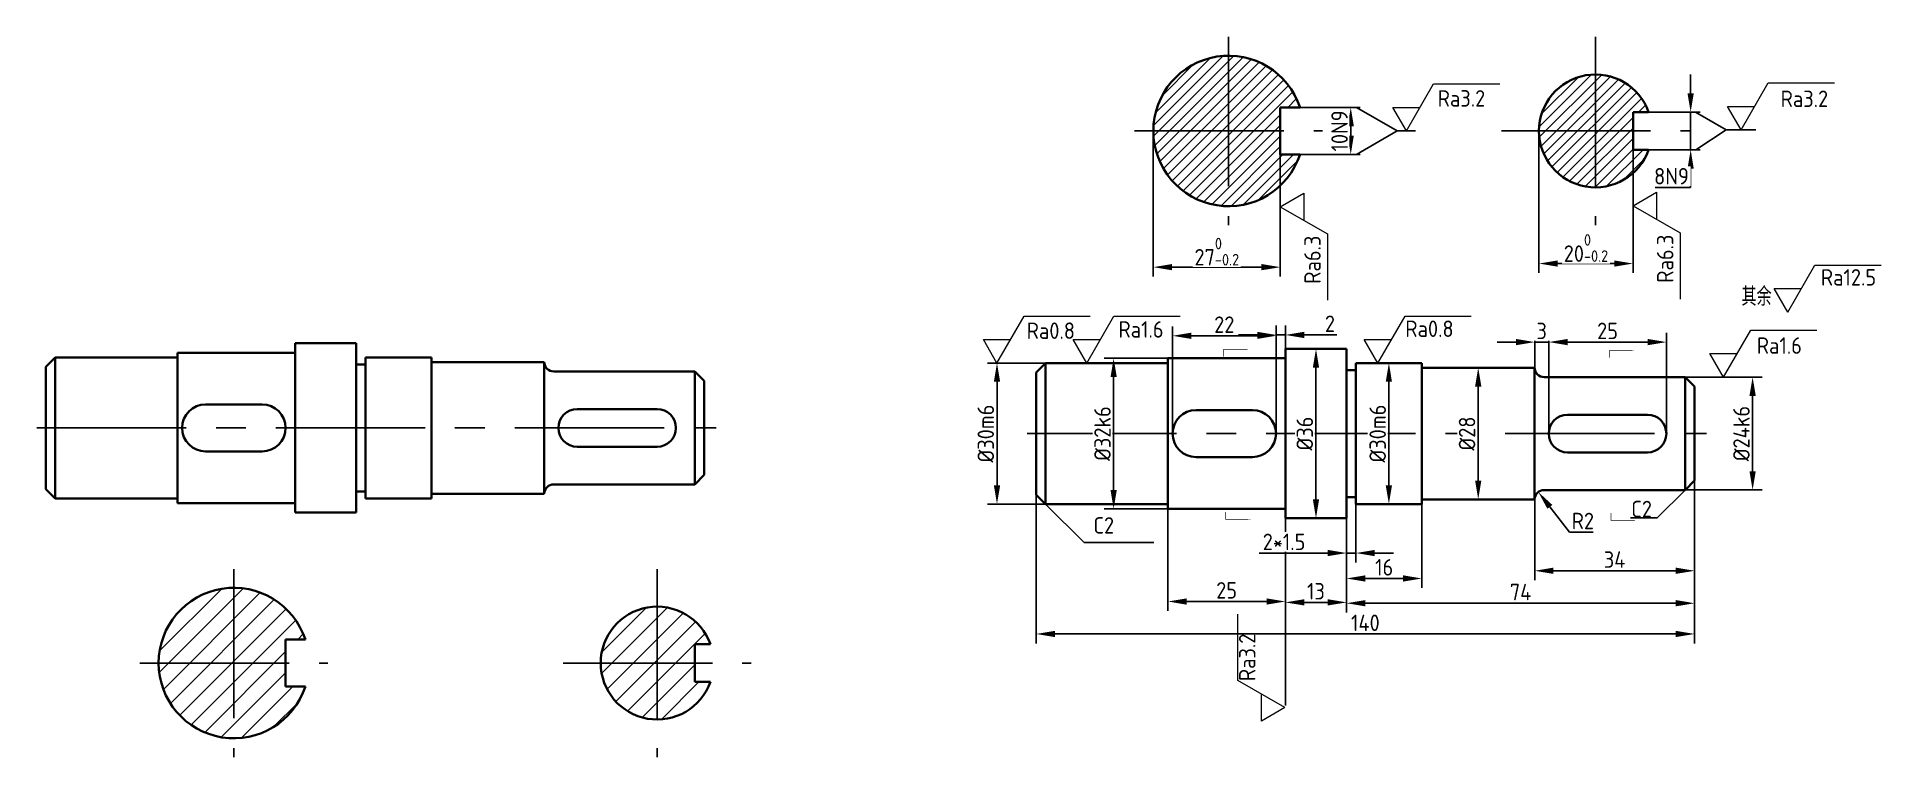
# Model space of a CAD drawing. Header units: millimetres. Extents: x 18 to 410, y 80 to 233.
import ezdxf

# ---------------------------------------------------------------- set-up
doc = ezdxf.new("R2010")
doc.units = ezdxf.units.MM
doc.linetypes.add('CENTER', pattern=[50.8, 31.75, -6.35, 6.35, -6.35])
for name, color, linetype in [('中心线', 1, 'CENTER'), ('标注', 3, 'Continuous'), ('细实线', 7, 'Continuous')]:
    doc.layers.add(name, color=color, linetype=linetype)
doc.layers.add('粗实线', color=7, linetype='Continuous', lineweight=35)
doc.styles.add('ISOCP', font='isocp.shx', dxfattribs={"height": 3.5})
doc.styles.add('长仿宋体', font='simfang.ttf', dxfattribs={"width": 0.67, "height": 3.5})
doc.dimstyles.new('ISO-25$0', dxfattribs={"dimtxt": 3.5, "dimasz": 4, "dimexe": 2, "dimexo": 0, "dimtad": 1, "dimtoh": 1, "dimdsep": 46, "dimtxsty": 'ISOCP', "dimcen": 2.5, "dimadec": 0, "dimazin": 0, "dimtfac": 1, "dimtmove": 0, "dimatfit": 3, "dimfxl": 1, "dimtfill": 1, "dimarcsym": 0})
doc.dimstyles.new('ISO-25$4', dxfattribs={"dimtxt": 3.5, "dimasz": 4, "dimexe": 2, "dimexo": 0, "dimtad": 1, "dimtoh": 1, "dimdsep": 46, "dimtxsty": 'ISOCP', "dimcen": 2.5, "dimadec": 0, "dimazin": 0, "dimtfac": 1, "dimtmove": 0, "dimatfit": 3, "dimfxl": 1, "dimtfill": 1, "dimarcsym": 0})

# ---------------------------------------------------------------- blocks, each defined once
blk = doc.blocks.new('去除表面')
at = {"layer": '标注', "lineweight": 0}
for p, q in [((0, 0), (5.77, 10)), ((0, 0), (-2.89, 5)), ((-2.89, 5), (2.89, 5))]:
    blk.add_line(p, q, dxfattribs=at)
blk = doc.blocks.new('去除材料')
at = {"layer": '粗实线', "color": 3, "lineweight": 0}
blk.add_line((5.77, 10), (19.84, 10), dxfattribs=at)
blk.add_blockref('去除表面', (0, 0), dxfattribs=at)
blk = doc.blocks.new('RA12.5NEW')
at = {"color": 3, "lineweight": 35}
blk.add_blockref('去除材料', (0, 0), dxfattribs=at)
at = {"color": 3, "lineweight": 0, "insert": (7.03, 9.13), "char_height": 3.5, "attachment_point": 1, "style": 'ISOCP'}
blk.add_mtext_dynamic_manual_height_columns('Ra12.5', width=14.0667, gutter_width=17.5, heights=[0], dxfattribs=at)
blk = doc.blocks.new('*D28')
at = {"layer": 'Defpoints', "color": 0, "transparency": 16777216}
for p in [(370.6, 138.8), (230.6, 135.8), (370.6, 106.19)]:
    blk.add_point(p, dxfattribs=at)
at = {"layer": '标注', "color": 0, "lineweight": -2, "transparency": 16777216}
for p, q in [((370.6, 138.8), (370.6, 104.19)), ((230.6, 135.8), (230.6, 104.19)), ((234.6, 106.19), (366.6, 106.19))]:
    blk.add_line(p, q, dxfattribs=at)
at = {"layer": '标注', "color": 0, "transparency": 16777216}
for points in [[(234.6, 106.85), (234.6, 105.52), (230.6, 106.19)], [(366.6, 106.85), (366.6, 105.52), (370.6, 106.19)]]:
    blk.add_solid(points, dxfattribs=at)
at = {"layer": '标注', "color": 0, "transparency": 16777216, "insert": (300.6, 108.56), "char_height": 3.5, "attachment_point": 5, "style": 'ISOCP', "bg_fill": 3, "box_fill_scale": 1.1, "bg_fill_color": 256, "bg_fill_true_color": 13158600, "bg_fill_transparency": 0}
blk.add_mtext('140', dxfattribs=at)
blk = doc.blocks.new('*D29')
at = {"layer": 'Defpoints', "color": 0, "transparency": 16777216}
for p in [(370.6, 138.8), (336.6, 134.8), (336.6, 119.62)]:
    blk.add_point(p, dxfattribs=at)
at = {"layer": '标注', "color": 0, "lineweight": -2, "transparency": 16777216}
for p, q in [((370.6, 138.8), (370.6, 117.62)), ((336.6, 134.8), (336.6, 117.62)), ((366.6, 119.62), (340.6, 119.62))]:
    blk.add_line(p, q, dxfattribs=at)
at = {"layer": '标注', "color": 0, "transparency": 16777216}
for points in [[(340.6, 120.29), (340.6, 118.96), (336.6, 119.62)], [(366.6, 120.29), (366.6, 118.96), (370.6, 119.62)]]:
    blk.add_solid(points, dxfattribs=at)
at = {"layer": '标注', "color": 0, "transparency": 16777216, "insert": (353.6, 122), "char_height": 3.5, "attachment_point": 5, "style": 'ISOCP', "bg_fill": 3, "box_fill_scale": 1.1, "bg_fill_color": 256, "bg_fill_true_color": 13158600, "bg_fill_transparency": 0}
blk.add_mtext('34', dxfattribs=at)
blk = doc.blocks.new('*D30')
at = {"layer": 'Defpoints', "color": 0, "transparency": 16777216}
for p in [(370.6, 138.8), (296.6, 130.8), (296.6, 112.72)]:
    blk.add_point(p, dxfattribs=at)
at = {"layer": '标注', "color": 0, "lineweight": -2, "transparency": 16777216}
for p, q in [((370.6, 138.8), (370.6, 110.72)), ((296.6, 130.8), (296.6, 110.72)), ((366.6, 112.72), (300.6, 112.72))]:
    blk.add_line(p, q, dxfattribs=at)
at = {"layer": '标注', "color": 0, "transparency": 16777216}
for points in [[(300.6, 113.39), (300.6, 112.06), (296.6, 112.72)], [(366.6, 113.39), (366.6, 112.06), (370.6, 112.72)]]:
    blk.add_solid(points, dxfattribs=at)
at = {"layer": '标注', "color": 0, "transparency": 16777216, "insert": (333.6, 115.1), "char_height": 3.5, "attachment_point": 5, "style": 'ISOCP', "bg_fill": 3, "box_fill_scale": 1.1, "bg_fill_color": 256, "bg_fill_true_color": 13158600, "bg_fill_transparency": 0}
blk.add_mtext('74', dxfattribs=at)
blk = doc.blocks.new('*D31')
at = {"layer": 'Defpoints', "color": 0, "transparency": 16777216}
for p in [(283.6, 130.8), (296.6, 130.8), (283.6, 112.9)]:
    blk.add_point(p, dxfattribs=at)
at = {"layer": '标注', "color": 0, "lineweight": -2, "transparency": 16777216}
for p, q in [((283.6, 130.8), (283.6, 110.9)), ((296.6, 130.8), (296.6, 110.9)), ((292.6, 112.9), (287.6, 112.9))]:
    blk.add_line(p, q, dxfattribs=at)
at = {"layer": '标注', "color": 0, "transparency": 16777216}
for points in [[(287.6, 113.57), (287.6, 112.24), (283.6, 112.9)], [(292.6, 113.57), (292.6, 112.24), (296.6, 112.9)]]:
    blk.add_solid(points, dxfattribs=at)
at = {"layer": '标注', "color": 0, "transparency": 16777216, "insert": (290.1, 115.28), "char_height": 3.5, "attachment_point": 5, "style": 'ISOCP', "bg_fill": 3, "box_fill_scale": 1.1, "bg_fill_color": 256, "bg_fill_true_color": 13158600, "bg_fill_transparency": 0}
blk.add_mtext('13', dxfattribs=at)
blk = doc.blocks.new('*D32')
at = {"layer": 'Defpoints', "color": 0, "transparency": 16777216}
for p in [(258.6, 132.8), (283.6, 132.8), (258.6, 113.09)]:
    blk.add_point(p, dxfattribs=at)
at = {"layer": '标注', "color": 0, "lineweight": -2, "transparency": 16777216}
for p, q in [((258.6, 132.8), (258.6, 111.09)), ((283.6, 132.8), (283.6, 111.09)), ((279.6, 113.09), (262.6, 113.09))]:
    blk.add_line(p, q, dxfattribs=at)
at = {"layer": '标注', "color": 0, "transparency": 16777216}
for points in [[(262.6, 113.75), (262.6, 112.42), (258.6, 113.09)], [(279.6, 113.75), (279.6, 112.42), (283.6, 113.09)]]:
    blk.add_solid(points, dxfattribs=at)
at = {"layer": '标注', "color": 0, "transparency": 16777216, "insert": (271.1, 115.46), "char_height": 3.5, "attachment_point": 5, "style": 'ISOCP', "bg_fill": 3, "box_fill_scale": 1.1, "bg_fill_color": 256, "bg_fill_true_color": 13158600, "bg_fill_transparency": 0}
blk.add_mtext('25', dxfattribs=at)
blk = doc.blocks.new('*D33')
at = {"layer": 'Defpoints', "color": 0, "transparency": 16777216}
for p in [(312.6, 134.8), (296.6, 130.8), (312.6, 117.99)]:
    blk.add_point(p, dxfattribs=at)
at = {"layer": '标注', "color": 0, "lineweight": -2, "transparency": 16777216}
for p, q in [((312.6, 134.8), (312.6, 115.99)), ((296.6, 130.8), (296.6, 115.99)), ((300.6, 117.99), (308.6, 117.99))]:
    blk.add_line(p, q, dxfattribs=at)
at = {"layer": '标注', "color": 0, "transparency": 16777216}
for points in [[(300.6, 118.66), (300.6, 117.32), (296.6, 117.99)], [(308.6, 118.66), (308.6, 117.32), (312.6, 117.99)]]:
    blk.add_solid(points, dxfattribs=at)
at = {"layer": '标注', "color": 0, "transparency": 16777216, "insert": (304.6, 120.36), "char_height": 3.5, "attachment_point": 5, "style": 'ISOCP', "bg_fill": 3, "box_fill_scale": 1.1, "bg_fill_color": 256, "bg_fill_true_color": 13158600, "bg_fill_transparency": 0}
blk.add_mtext('16', dxfattribs=at)
blk = doc.blocks.new('*D34')
at = {"layer": 'Defpoints', "color": 0, "transparency": 16777216}
for p in [(298.6, 133.8), (296.6, 130.8), (296.6, 123.39)]:
    blk.add_point(p, dxfattribs=at)
at = {"layer": '标注', "color": 0, "lineweight": -2, "transparency": 16777216}
for p, q in [((298.6, 133.8), (298.6, 121.39)), ((296.6, 130.8), (296.6, 121.39)), ((292.6, 123.39), (278.01, 123.39)), ((298.6, 123.39), (296.6, 123.39)), ((302.6, 123.39), (306.6, 123.39))]:
    blk.add_line(p, q, dxfattribs=at)
at = {"layer": '标注', "color": 0, "transparency": 16777216}
for points in [[(292.6, 124.06), (292.6, 122.73), (296.6, 123.39)], [(302.6, 124.06), (302.6, 122.73), (298.6, 123.39)]]:
    blk.add_solid(points, dxfattribs=at)
at = {"layer": '标注', "color": 0, "transparency": 16777216, "insert": (283.31, 125.77), "char_height": 3.5, "attachment_point": 5, "style": 'ISOCP', "bg_fill": 3, "box_fill_scale": 1.1, "bg_fill_color": 256, "bg_fill_true_color": 13158600, "bg_fill_transparency": 0}
blk.add_mtext('2*1.5', dxfattribs=at)
blk = doc.blocks.new('*D35')
at = {"layer": 'Defpoints', "color": 0, "transparency": 16777216}
for p in [(305.6, 163.8), (305.6, 163.8), (305.6, 133.8)]:
    blk.add_point(p, dxfattribs=at)
at = {"layer": '标注', "color": 0, "lineweight": -2, "transparency": 16777216}
for p, q in [((305.6, 163.8), (307.6, 163.8)), ((305.6, 137.8), (305.6, 159.8)), ((305.6, 133.8), (307.6, 133.8))]:
    blk.add_line(p, q, dxfattribs=at)
at = {"layer": '标注', "color": 0, "transparency": 16777216}
for points in [[(304.93, 159.8), (306.26, 159.8), (305.6, 163.8)], [(304.93, 137.8), (306.26, 137.8), (305.6, 133.8)]]:
    blk.add_solid(points, dxfattribs=at)
at = {"layer": '标注', "color": 0, "transparency": 16777216, "insert": (303.22, 148.8), "char_height": 3.5, "attachment_point": 5, "rotation": 90, "style": 'ISOCP', "bg_fill": 3, "box_fill_scale": 1.1, "bg_fill_color": 256, "bg_fill_true_color": 13158600, "bg_fill_transparency": 0}
blk.add_mtext('%%C30m6', dxfattribs=at)
blk = doc.blocks.new('*D36')
at = {"layer": 'Defpoints', "color": 0, "transparency": 16777216}
for p in [(222.27, 163.8), (232.6, 163.8), (232.6, 133.8)]:
    blk.add_point(p, dxfattribs=at)
at = {"layer": '标注', "color": 0, "lineweight": -2, "transparency": 16777216}
for p, q in [((232.6, 163.8), (220.27, 163.8)), ((222.27, 137.8), (222.27, 159.8)), ((232.6, 133.8), (220.27, 133.8))]:
    blk.add_line(p, q, dxfattribs=at)
at = {"layer": '标注', "color": 0, "transparency": 16777216}
for points in [[(221.6, 159.8), (222.94, 159.8), (222.27, 163.8)], [(221.6, 137.8), (222.94, 137.8), (222.27, 133.8)]]:
    blk.add_solid(points, dxfattribs=at)
at = {"layer": '标注', "color": 0, "transparency": 16777216, "insert": (219.89, 148.8), "char_height": 3.5, "attachment_point": 5, "rotation": 90, "style": 'ISOCP', "bg_fill": 3, "box_fill_scale": 1.1, "bg_fill_color": 256, "bg_fill_true_color": 13158600, "bg_fill_transparency": 0}
blk.add_mtext('%%C30m6', dxfattribs=at)
blk = doc.blocks.new('*D37')
at = {"layer": 'Defpoints', "color": 0, "transparency": 16777216}
for p in [(368.6, 160.8), (368.6, 136.8), (382.94, 136.8)]:
    blk.add_point(p, dxfattribs=at)
at = {"layer": '标注', "color": 0, "lineweight": -2, "transparency": 16777216}
for p, q in [((368.6, 160.8), (384.94, 160.8)), ((382.94, 156.8), (382.94, 140.8)), ((368.6, 136.8), (384.94, 136.8))]:
    blk.add_line(p, q, dxfattribs=at)
at = {"layer": '标注', "color": 0, "transparency": 16777216}
for points in [[(382.27, 156.8), (383.61, 156.8), (382.94, 160.8)], [(382.27, 140.8), (383.61, 140.8), (382.94, 136.8)]]:
    blk.add_solid(points, dxfattribs=at)
at = {"layer": '标注', "color": 0, "transparency": 16777216, "insert": (380.57, 148.8), "char_height": 3.5, "attachment_point": 5, "rotation": 90, "style": 'ISOCP', "bg_fill": 3, "box_fill_scale": 1.1, "bg_fill_color": 256, "bg_fill_true_color": 13158600, "bg_fill_transparency": 0}
blk.add_mtext('%%C24k6', dxfattribs=at)
blk = doc.blocks.new('*D38')
at = {"layer": 'Defpoints', "color": 0, "transparency": 16777216}
for p in [(364.6, 168.25), (339.6, 148.8), (364.6, 148.8)]:
    blk.add_point(p, dxfattribs=at)
at = {"layer": '标注', "color": 0, "lineweight": -2, "transparency": 16777216}
for p, q in [((339.6, 148.8), (339.6, 170.25)), ((364.6, 148.8), (364.6, 170.25)), ((343.6, 168.25), (360.6, 168.25))]:
    blk.add_line(p, q, dxfattribs=at)
at = {"layer": '标注', "color": 0, "transparency": 16777216}
for points in [[(343.6, 168.92), (343.6, 167.58), (339.6, 168.25)], [(360.6, 168.92), (360.6, 167.58), (364.6, 168.25)]]:
    blk.add_solid(points, dxfattribs=at)
at = {"layer": '标注', "color": 0, "transparency": 16777216, "insert": (352.1, 170.63), "char_height": 3.5, "attachment_point": 5, "style": 'ISOCP', "bg_fill": 3, "box_fill_scale": 1.1, "bg_fill_color": 256, "bg_fill_true_color": 13158600, "bg_fill_transparency": 0}
blk.add_mtext('25', dxfattribs=at)
blk = doc.blocks.new('*D39')
at = {"layer": 'Defpoints', "color": 0, "transparency": 16777216}
for p in [(336.6, 162.8), (339.6, 160.8)]:
    blk.add_point(p, dxfattribs=at)
at = {"layer": '标注', "color": 0, "lineweight": -2, "transparency": 16777216}
for p, q in [((336.6, 162.8), (336.6, 170.25)), ((339.6, 160.8), (339.6, 170.25)), ((332.6, 168.25), (328.6, 168.25)), ((336.6, 168.25), (339.6, 168.25)), ((343.6, 168.25), (347.6, 168.25))]:
    blk.add_line(p, q, dxfattribs=at)
at = {"layer": '标注', "color": 0, "transparency": 16777216}
for points in [[(332.6, 168.92), (332.6, 167.58), (336.6, 168.25)], [(343.6, 168.92), (343.6, 167.58), (339.6, 168.25)]]:
    blk.add_solid(points, dxfattribs=at)
at = {"layer": '标注', "color": 0, "transparency": 16777216, "insert": (338.1, 170.63), "char_height": 3.5, "attachment_point": 5, "style": 'ISOCP', "bg_fill": 3, "box_fill_scale": 1.1, "bg_fill_color": 256, "bg_fill_true_color": 13158600, "bg_fill_transparency": 0}
blk.add_mtext('3', dxfattribs=at)
at = {"layer": 'Defpoints', "color": 0, "transparency": 16777216}
blk.add_point((339.6, 168.25), dxfattribs=at)
blk = doc.blocks.new('*D40')
at = {"layer": 'Defpoints', "color": 0, "transparency": 16777216}
for p in [(324.6, 162.8), (324.6, 162.8), (324.6, 134.8)]:
    blk.add_point(p, dxfattribs=at)
at = {"layer": '标注', "color": 0, "lineweight": -2, "transparency": 16777216}
for p, q in [((324.6, 162.8), (326.6, 162.8)), ((324.6, 138.8), (324.6, 158.8)), ((324.6, 134.8), (326.6, 134.8))]:
    blk.add_line(p, q, dxfattribs=at)
at = {"layer": '标注', "color": 0, "transparency": 16777216}
for points in [[(323.93, 158.8), (325.26, 158.8), (324.6, 162.8)], [(323.93, 138.8), (325.26, 138.8), (324.6, 134.8)]]:
    blk.add_solid(points, dxfattribs=at)
at = {"layer": '标注', "color": 0, "transparency": 16777216, "insert": (322.22, 148.8), "char_height": 3.5, "attachment_point": 5, "rotation": 90, "style": 'ISOCP', "bg_fill": 3, "box_fill_scale": 1.1, "bg_fill_color": 256, "bg_fill_true_color": 13158600, "bg_fill_transparency": 0}
blk.add_mtext('%%C28', dxfattribs=at)
blk = doc.blocks.new('*D41')
at = {"layer": 'Defpoints', "color": 0, "transparency": 16777216}
for p in [(283.6, 169.77), (281.6, 148.8), (283.6, 148.8)]:
    blk.add_point(p, dxfattribs=at)
at = {"layer": '标注', "color": 0, "lineweight": -2, "transparency": 16777216}
for p, q in [((277.6, 169.77), (273.6, 169.77)), ((281.6, 148.8), (281.6, 171.77)), ((281.6, 169.77), (283.6, 169.77)), ((283.6, 148.8), (283.6, 171.77)), ((287.6, 169.77), (294.55, 169.77))]:
    blk.add_line(p, q, dxfattribs=at)
at = {"layer": '标注', "color": 0, "transparency": 16777216}
for points in [[(277.6, 170.44), (277.6, 169.1), (281.6, 169.77)], [(287.6, 170.44), (287.6, 169.1), (283.6, 169.77)]]:
    blk.add_solid(points, dxfattribs=at)
at = {"layer": '标注', "color": 0, "transparency": 16777216, "insert": (293.07, 172.15), "char_height": 3.5, "attachment_point": 5, "style": 'ISOCP', "bg_fill": 3, "box_fill_scale": 1.1, "bg_fill_color": 256, "bg_fill_true_color": 13158600, "bg_fill_transparency": 0}
blk.add_mtext('2', dxfattribs=at)
blk = doc.blocks.new('*D42')
at = {"layer": 'Defpoints', "color": 0, "transparency": 16777216}
for p in [(259.6, 169.59), (259.6, 148.8), (281.6, 148.8)]:
    blk.add_point(p, dxfattribs=at)
at = {"layer": '标注', "color": 0, "lineweight": -2, "transparency": 16777216}
for p, q in [((259.6, 148.8), (259.6, 171.59)), ((277.6, 169.59), (263.6, 169.59)), ((281.6, 148.8), (281.6, 171.59))]:
    blk.add_line(p, q, dxfattribs=at)
at = {"layer": '标注', "color": 0, "transparency": 16777216}
for points in [[(263.6, 170.26), (263.6, 168.92), (259.6, 169.59)], [(277.6, 170.26), (277.6, 168.92), (281.6, 169.59)]]:
    blk.add_solid(points, dxfattribs=at)
at = {"layer": '标注', "color": 0, "transparency": 16777216, "insert": (270.6, 171.96), "char_height": 3.5, "attachment_point": 5, "style": 'ISOCP', "bg_fill": 3, "box_fill_scale": 1.1, "bg_fill_color": 256, "bg_fill_true_color": 13158600, "bg_fill_transparency": 0}
blk.add_mtext('22', dxfattribs=at)
blk = doc.blocks.new('*D43')
at = {"layer": 'Defpoints', "color": 0, "transparency": 16777216}
for p in [(290.1, 166.8), (290.1, 130.8), (290.1, 130.8)]:
    blk.add_point(p, dxfattribs=at)
at = {"layer": '标注', "color": 0, "lineweight": -2, "transparency": 16777216}
for p, q in [((290.1, 166.8), (292.1, 166.8)), ((290.1, 162.8), (290.1, 134.8)), ((290.1, 130.8), (292.1, 130.8))]:
    blk.add_line(p, q, dxfattribs=at)
at = {"layer": '标注', "color": 0, "transparency": 16777216}
for points in [[(289.43, 162.8), (290.76, 162.8), (290.1, 166.8)], [(289.43, 134.8), (290.76, 134.8), (290.1, 130.8)]]:
    blk.add_solid(points, dxfattribs=at)
at = {"layer": '标注', "color": 0, "transparency": 16777216, "insert": (287.72, 148.8), "char_height": 3.5, "attachment_point": 5, "rotation": 90, "style": 'ISOCP', "bg_fill": 3, "box_fill_scale": 1.1, "bg_fill_color": 256, "bg_fill_true_color": 13158600, "bg_fill_transparency": 0}
blk.add_mtext('%%C36', dxfattribs=at)
blk = doc.blocks.new('*D44')
at = {"layer": 'Defpoints', "color": 0, "transparency": 16777216}
for p in [(258.6, 164.8), (247.07, 132.8), (258.6, 132.8)]:
    blk.add_point(p, dxfattribs=at)
at = {"layer": '标注', "color": 0, "lineweight": -2, "transparency": 16777216}
for p, q in [((258.6, 164.8), (245.07, 164.8)), ((247.07, 160.8), (247.07, 136.8)), ((258.6, 132.8), (245.07, 132.8))]:
    blk.add_line(p, q, dxfattribs=at)
at = {"layer": '标注', "color": 0, "transparency": 16777216}
for points in [[(246.41, 160.8), (247.74, 160.8), (247.07, 164.8)], [(246.41, 136.8), (247.74, 136.8), (247.07, 132.8)]]:
    blk.add_solid(points, dxfattribs=at)
at = {"layer": '标注', "color": 0, "transparency": 16777216, "insert": (244.7, 148.8), "char_height": 3.5, "attachment_point": 5, "rotation": 90, "style": 'ISOCP', "bg_fill": 3, "box_fill_scale": 1.1, "bg_fill_color": 256, "bg_fill_true_color": 13158600, "bg_fill_transparency": 0}
blk.add_mtext('%%C32k6', dxfattribs=at)
blk = doc.blocks.new('*D45')
at = {"layer": 'Defpoints', "color": 0, "transparency": 16777216}
for p in [(337.37, 136.38), (338.6, 134.8)]:
    blk.add_point(p, dxfattribs=at)
at = {"layer": '标注', "color": 0, "lineweight": -2, "transparency": 16777216}
for p, q in [((344.02, 127.83), (339.83, 133.22)), ((349.06, 127.83), (344.02, 127.83))]:
    blk.add_line(p, q, dxfattribs=at)
at = {"layer": '标注', "color": 0, "transparency": 16777216}
blk.add_solid([(340.35, 133.63), (339.3, 132.81), (337.37, 136.38)], dxfattribs=at)
at = {"layer": '标注', "color": 0, "transparency": 16777216, "insert": (346.85, 130.21), "char_height": 3.5, "attachment_point": 5, "style": 'ISOCP', "bg_fill": 3, "box_fill_scale": 1.1, "bg_fill_color": 256, "bg_fill_true_color": 13158600, "bg_fill_transparency": 0}
blk.add_mtext('R2', dxfattribs=at)
blk = doc.blocks.new('*D46')
at = {"layer": 'Defpoints', "color": 0, "transparency": 16777216}
for p in [(286.71, 218.15), (286.71, 208.15)]:
    blk.add_point(p, dxfattribs=at)
at = {"layer": '标注', "color": 0, "lineweight": -2, "transparency": 16777216}
for p, q in [((286.71, 218.15), (299.49, 218.15)), ((297.49, 214.15), (297.49, 212.15)), ((286.71, 208.15), (299.49, 208.15))]:
    blk.add_line(p, q, dxfattribs=at)
at = {"layer": '标注', "color": 0, "transparency": 16777216}
for points in [[(296.82, 214.15), (298.15, 214.15), (297.49, 218.15)], [(296.82, 212.15), (298.15, 212.15), (297.49, 208.15)]]:
    blk.add_solid(points, dxfattribs=at)
at = {"layer": '标注', "color": 0, "transparency": 16777216, "insert": (295.11, 213.15), "char_height": 3.5, "attachment_point": 5, "rotation": 90, "style": 'ISOCP', "bg_fill": 3, "box_fill_scale": 1.1, "bg_fill_color": 256, "bg_fill_true_color": 13158600, "bg_fill_transparency": 0}
blk.add_mtext('10N9', dxfattribs=at)
at = {"layer": 'Defpoints', "color": 0, "transparency": 16777216}
blk.add_point((297.49, 208.15), dxfattribs=at)
blk = doc.blocks.new('*D47')
at = {"layer": 'Defpoints', "color": 0, "transparency": 16777216}
for p in [(360.83, 217.15), (360.83, 209.15), (369.77, 209.15)]:
    blk.add_point(p, dxfattribs=at)
at = {"layer": '标注', "color": 0, "lineweight": -2, "transparency": 16777216}
for p, q in [((369.77, 221.15), (369.77, 225.15)), ((360.83, 217.15), (371.77, 217.15)), ((369.77, 217.15), (369.77, 209.15)), ((360.83, 209.15), (371.77, 209.15)), ((369.77, 205.15), (369.77, 201.15)), ((369.77, 201.15), (362.24, 201.15))]:
    blk.add_line(p, q, dxfattribs=at)
at = {"layer": '标注', "color": 0, "transparency": 16777216}
for points in [[(369.1, 221.15), (370.43, 221.15), (369.77, 217.15)], [(369.1, 205.15), (370.43, 205.15), (369.77, 209.15)]]:
    blk.add_solid(points, dxfattribs=at)
at = {"layer": '标注', "color": 0, "transparency": 16777216, "insert": (365.69, 203.52), "char_height": 3.5, "attachment_point": 5, "style": 'ISOCP', "bg_fill": 3, "box_fill_scale": 1.1, "bg_fill_color": 256, "bg_fill_true_color": 13158600, "bg_fill_transparency": 0}
blk.add_mtext('8N9', dxfattribs=at)
blk = doc.blocks.new('*D48')
at = {"layer": 'Defpoints', "color": 0, "transparency": 16777216}
for p in [(255.51, 213.15), (282.51, 208.15), (255.51, 184.18)]:
    blk.add_point(p, dxfattribs=at)
at = {"layer": '标注', "color": 0, "lineweight": -2, "transparency": 16777216}
for p, q in [((255.51, 213.15), (255.51, 182.18)), ((282.51, 208.15), (282.51, 182.18)), ((278.51, 184.18), (259.51, 184.18))]:
    blk.add_line(p, q, dxfattribs=at)
at = {"layer": '标注', "color": 0, "transparency": 16777216}
for points in [[(259.51, 184.85), (259.51, 183.52), (255.51, 184.18)], [(278.51, 184.85), (278.51, 183.52), (282.51, 184.18)]]:
    blk.add_solid(points, dxfattribs=at)
at = {"layer": '标注', "color": 0, "transparency": 16777216, "insert": (269.01, 187.48), "char_height": 3.5, "attachment_point": 5, "style": 'ISOCP', "bg_fill": 3, "box_fill_scale": 1.1, "bg_fill_color": 256, "bg_fill_true_color": 13158600, "bg_fill_transparency": 0}
blk.add_mtext('27{\\H0.7x;\\S0^ -0.2;}', dxfattribs=at)
blk = doc.blocks.new('*D49')
at = {"layer": 'Defpoints', "color": 0, "transparency": 16777216}
for p in [(337.51, 213.15), (357.51, 209.15), (337.51, 184.95)]:
    blk.add_point(p, dxfattribs=at)
at = {"layer": '标注', "color": 0, "lineweight": -2, "transparency": 16777216}
for p, q in [((337.51, 213.15), (337.51, 182.95)), ((357.51, 209.15), (357.51, 182.95)), ((353.51, 184.95), (341.51, 184.95))]:
    blk.add_line(p, q, dxfattribs=at)
at = {"layer": '标注', "color": 0, "transparency": 16777216}
for points in [[(341.51, 185.61), (341.51, 184.28), (337.51, 184.95)], [(353.51, 185.61), (353.51, 184.28), (357.51, 184.95)]]:
    blk.add_solid(points, dxfattribs=at)
at = {"layer": '标注', "color": 0, "transparency": 16777216, "insert": (347.51, 188.25), "char_height": 3.5, "attachment_point": 5, "style": 'ISOCP', "bg_fill": 3, "box_fill_scale": 1.1, "bg_fill_color": 256, "bg_fill_true_color": 13158600, "bg_fill_transparency": 0}
blk.add_mtext('20{\\H0.7x;\\S0^ -0.2;}', dxfattribs=at)

msp = doc.modelspace()

# ---------------------------------------------------------------- hatches: boundary and pattern name
at = {"layer": '细实线', "transparency": 33554687}
h = msp.add_hatch(dxfattribs=at)
h.set_pattern_fill('ANSI31', color=256, scale=0.5)
h.set_pattern_definition([(45, (-2397.4026, -2184.9683), (-1.122532, 1.122532), [])])
h.paths.add_polyline_path([(271.515, 229.147, 0.4142136), (255.515, 213.147), (271.515, 213.147)])
h.paths.add_polyline_path([(271.515, 229.147), (271.515, 213.147), (282.515, 213.147), (282.515, 218.147), (286.713, 218.147, 0.3239072)])
h.paths.add_polyline_path([(282.515, 213.147), (271.515, 213.147), (271.515, 197.147, 0.3239072), (286.713, 208.147), (282.515, 208.147)])
h.paths.add_polyline_path([(271.515, 213.147), (255.515, 213.147, 0.4142136), (271.515, 197.147)])
h = msp.add_hatch(dxfattribs=at)
h.set_pattern_fill('ANSI31', color=256, scale=0.5)
h.set_pattern_definition([(45, (-2409.4026, -2184.9683), (-1.122532, 1.122532), [])])
h.paths.add_polyline_path([(349.515, 225.147, 0.4142136), (337.515, 213.147), (349.515, 213.147)])
h.paths.add_polyline_path([(357.515, 217.147), (360.828, 217.147, 0.3178372), (349.515, 225.147), (349.515, 213.147), (357.515, 213.147)])
h.paths.add_polyline_path([(360.828, 209.147), (357.515, 209.147), (357.515, 213.147), (349.515, 213.147), (349.515, 201.147, 0.3178372)])
h.paths.add_polyline_path([(349.515, 213.147), (337.515, 213.147, 0.4142136), (349.515, 201.147)])
at = {"layer": '细实线'}
h = msp.add_hatch(dxfattribs=at)
h.set_pattern_fill('ANSI31', color=256)
h.paths.add_polyline_path([(60, 116, 0.4142136), (44, 100), (60, 100)])
h.paths.add_polyline_path([(60, 116), (60, 100), (71, 100), (71, 105), (75.199, 105, 0.3239072)])
h.paths.add_polyline_path([(71, 100), (60, 100), (60, 84, 0.3239072), (75.199, 95), (71, 95)])
h.paths.add_polyline_path([(60, 100), (44, 100, 0.4142136), (60, 84)])
h = msp.add_hatch(dxfattribs=at)
h.set_pattern_fill('ANSI31', color=256)
h.paths.add_polyline_path([(150, 112, 0.4142136), (138, 100), (150, 100)])
h.paths.add_polyline_path([(158, 104), (161.314, 104, 0.3178372), (150, 112), (150, 100), (158, 100)])
h.paths.add_polyline_path([(161.314, 96), (158, 96), (158, 100), (150, 100), (150, 88, 0.3178372)])
h.paths.add_polyline_path([(150, 100), (138, 100, 0.4142136), (150, 88)])

# ---------------------------------------------------------------- linework, layer by layer
at = {"layer": '中心线'}
for p, q in [((271.515, 233.147), (271.515, 193.147)), ((349.515, 233.147), (349.515, 193.147)), ((251.515, 213.147), (291.515, 213.147)), ((329.515, 213.147), (369.515, 213.147)), ((18.111, 150), (162.556, 150)), ((228.708, 148.797), (373.153, 148.797)), ((60, 120), (60, 80)), ((150, 120), (150, 80)), ((40, 100), (80, 100)), ((130, 100), (170, 100))]:
    msp.add_line(p, q, dxfattribs=at)
at = {"layer": '标注'}
for p, q in [((307.371, 213.147), (311.266, 213.147)), ((377.354, 213.348), (383.647, 213.348))]:
    msp.add_line(p, q, dxfattribs=at)
at = {"layer": '粗实线'}
for p, q in [((282.515, 218.147), (286.713, 218.147)), ((282.515, 218.147), (282.515, 208.147)), ((357.515, 217.147), (360.828, 217.147)), ((357.515, 217.147), (357.515, 209.147)), ((282.515, 208.147), (286.713, 208.147)), ((357.515, 209.147), (360.828, 209.147)), ((22, 165), (20, 163)), ((22, 165), (48, 165)), ((22, 165), (22, 135)), ((48, 166), (73, 166)), ((48, 166), (48, 134)), ((73, 168), (86, 168)), ((73, 168), (73, 132)), ((86, 168), (86, 132)), ((88, 165), (88, 135)), ((88, 165), (102, 165)), ((102, 165), (102, 135)), ((258.597, 164.797), (283.597, 164.797)), ((258.597, 164.797), (258.597, 132.797)), ((283.597, 166.797), (296.597, 166.797)), ((283.597, 166.797), (283.597, 130.797)), ((296.597, 166.797), (296.597, 130.797)), ((20, 163), (20, 137)), ((86, 163.5), (88, 163.5)), ((102, 164), (126, 164)), ((126, 164), (126, 164)), ((126, 164), (126, 136)), ((128, 162), (158, 162)), ((158, 162), (160, 160)), ((158, 162), (158, 138)), ((232.597, 163.797), (230.597, 161.797)), ((230.597, 161.797), (230.597, 135.797)), ((232.597, 163.797), (258.597, 163.797)), ((232.597, 163.797), (232.597, 133.797)), ((296.597, 162.297), (298.597, 162.297)), ((298.597, 163.797), (312.597, 163.797)), ((298.597, 163.797), (298.597, 133.797)), ((312.597, 163.797), (312.597, 133.797)), ((312.597, 162.797), (336.597, 162.797)), ((336.597, 162.797), (336.597, 162.797)), ((336.597, 162.797), (336.597, 134.797)), ((338.597, 160.797), (368.597, 160.797)), ((368.597, 160.797), (370.597, 158.797)), ((368.597, 160.797), (368.597, 136.797)), ((160, 160), (160, 140)), ((370.597, 158.797), (370.597, 138.797)), ((54, 155), (66, 155)), ((133, 154), (133, 153.951)), ((150, 154), (133, 154)), ((150, 154), (150, 153.951)), ((150, 153.951), (150, 153.951)), ((264.597, 153.797), (276.597, 153.797)), ((343.597, 152.797), (343.597, 152.748)), ((360.597, 152.797), (343.597, 152.797)), ((360.597, 152.797), (360.597, 152.748)), ((360.597, 152.748), (360.597, 152.748)), ((150, 146), (133, 146)), ((150, 146.049), (150, 146)), ((66, 145), (54, 145)), ((276.597, 143.797), (264.597, 143.797)), ((360.597, 144.797), (343.597, 144.797)), ((360.597, 144.846), (360.597, 144.797)), ((128, 138), (158, 138)), ((160, 140), (158, 138)), ((370.597, 138.797), (368.597, 136.797)), ((22, 135), (20, 137)), ((22, 135), (48, 135)), ((48, 134), (73, 134)), ((86, 136.5), (88, 136.5)), ((88, 135), (102, 135)), ((102, 136), (126, 136)), ((126, 136), (126, 136)), ((232.597, 133.797), (230.597, 135.797)), ((232.597, 133.797), (258.597, 133.797)), ((296.597, 135.297), (298.597, 135.297)), ((298.597, 133.797), (312.597, 133.797)), ((312.597, 134.797), (336.597, 134.797)), ((336.597, 134.797), (336.597, 134.797)), ((338.597, 136.797), (368.597, 136.797)), ((73, 132), (86, 132)), ((258.597, 132.797), (283.597, 132.797)), ((283.597, 130.797), (296.597, 130.797)), ((71, 105), (75.199, 105)), ((71, 105), (71, 95)), ((158, 104), (158, 96)), ((158, 104), (161.314, 104)), ((71, 95), (75.199, 95)), ((158, 96), (161.314, 96))]:
    msp.add_line(p, q, dxfattribs=at)
for centre, radius, start, end in [((271.515, 213.147), 16, 18.20996, 341.79004), ((349.515, 213.147), 12, 19.47122, 340.52878), ((128, 164), 2, 180, 270), ((338.597, 162.797), 2, 180, 270), ((54, 150), 5, 90, 270), ((66, 150), 5, 270, 90), ((133, 150), 4, 90, 270), ((150, 150), 4, 270, 90), ((264.597, 148.797), 5, 90, 270), ((276.597, 148.797), 5, 270, 90), ((343.597, 148.797), 4, 90, 270), ((360.597, 148.797), 4, 270, 90), ((128, 136), 2, 90, 180), ((338.597, 134.797), 2, 90, 180), ((60, 100), 16, 18.20996, 341.79004), ((150, 100), 12, 19.47122, 340.52878)]:
    msp.add_arc(centre, radius, start, end, dxfattribs=at)

# ---------------------------------------------------------------- block references
at = {"layer": '标注'}
for p in [(309.318, 213.147), (380.501, 213.348)]:
    msp.add_blockref('去除材料', p, dxfattribs=at)
at = {"layer": '细实线'}
msp.add_blockref('RA12.5NEW', (390.428, 174.632), dxfattribs=at)

# ---------------------------------------------------------------- texts
at = {"layer": '标注', "char_height": 3.5, "attachment_point": 1, "style": 'ISOCP'}
for s, width, insert in [('Ra3.2', 29.31289, (315.98, 221.819)), ('Ra3.2', 29.31289, (388.903, 221.735)), ('Ra1.6', 35.85816, (248.093, 172.692)), ('Ra0.8', 35.99555, (309.093, 172.836)), ('Ra0.8', 35.99555, (228.584, 172.424)), ('Ra1.6', 35.85816, (383.832, 169.259))]:
    msp.add_mtext_dynamic_manual_height_columns(s, width=width, gutter_width=17.5, heights=[0], dxfattribs=dict(at, insert=insert))
at = {"layer": '标注', "char_height": 3.5, "attachment_point": 1, "rotation": 90, "style": 'ISOCP'}
for insert in [(287.601, 180.651), (362.601, 180.866)]:
    msp.add_mtext_dynamic_manual_height_columns('Ra6.3', width=21.65058, gutter_width=17.5, heights=[0], dxfattribs=dict(at, insert=insert))
at = {"layer": '细实线', "insert": (380.584, 179.847), "char_height": 3.5, "attachment_point": 1, "style": '长仿宋体'}
msp.add_mtext_dynamic_manual_height_columns('{\\C3;其余}', width=7.98759, gutter_width=17.5, heights=[0], dxfattribs=at)

# ---------------------------------------------------------------- next in the draw order: dimensions: what is measured, and where the dimension line sits
at = {"layer": '标注'}
for base, p1, p2, picture, middle in [((369.768, 209.147), (360.828, 217.147), (360.828, 209.147), '*D47', (365.693, 203.522)), ((297.488, 208.147), (286.713, 218.147), (286.713, 208.147), '*D46', (295.113, 213.147))]:
    dim = msp.add_linear_dim(base=base, p1=p1, p2=p2, angle=90, text='<>N9', dimstyle='ISO-25$0', dxfattribs=at)
    dim.commit()
    dim.dimension.update_dxf_attribs({"geometry": picture, "text_midpoint": middle})
for base, p1, p2, picture, middle in [((255.515, 184.183), (282.515, 208.147), (255.515, 213.147), '*D48', (269.015, 187.484)), ((337.515, 184.946), (357.515, 209.147), (337.515, 213.147), '*D49', (347.515, 188.247))]:
    dim = msp.add_linear_dim(base=base, p1=p1, p2=p2, text='<>{\\H0.7x;\\S0^ -0.2;}', dimstyle='ISO-25$0', dxfattribs=at)
    dim.commit()
    dim.dimension.update_dxf_attribs({"geometry": picture, "text_midpoint": middle})
for base, p1, p2, picture, middle in [((283.597, 169.77), (281.597, 148.797), (283.597, 148.797), '*D41', (293.072, 172.145)), ((364.597, 168.251), (339.597, 148.797), (364.597, 148.797), '*D38', (352.097, 170.627)), ((370.597, 106.186), (230.597, 135.797), (370.597, 138.797), '*D28', (300.597, 108.561))]:
    dim = msp.add_linear_dim(base=base, p1=p1, p2=p2, dimstyle='ISO-25$0', dxfattribs=at)
    dim.commit()
    dim.dimension.update_dxf_attribs({"geometry": picture, "text_midpoint": middle})

# ---------------------------------------------------------------- next in the draw order: linework, layer by layer
for p, q in [((298.711, 218.147), (307.371, 213.147)), ((370.774, 217.147), (377.354, 213.348)), ((307.371, 213.147), (298.679, 208.147)), ((377.354, 213.348), (370.869, 209.147)), ((240.779, 125.615), (255.627, 125.615))]:
    msp.add_line(p, q, dxfattribs=at)
at = {"layer": '粗实线'}
msp.add_lwpolyline([(352.458, 164.918, 0.14, 0.14, 0), (352.458, 166.454, 0.14, 0.14, 0), (354.583, 166.454, 0.798, 0, 0), (357.771, 166.454, 0, 0, 0)], format="xyseb", dxfattribs=at)

# ---------------------------------------------------------------- next in the draw order: block references
at = {"layer": '标注', "rotation": 270}
for p in [(357.515, 197.238), (282.515, 197.023)]:
    msp.add_blockref('去除材料', p, dxfattribs=at)

# ---------------------------------------------------------------- next in the draw order: texts
at = {"layer": '标注', "insert": (273.724, 96.159), "char_height": 3.5, "attachment_point": 1, "rotation": 90, "style": 'ISOCP'}
msp.add_mtext_dynamic_manual_height_columns('Ra3.2', width=29.31289, gutter_width=17.5, heights=[0], dxfattribs=at)

# ---------------------------------------------------------------- next in the draw order: dimensions: what is measured, and where the dimension line sits
at = {"layer": '标注'}
for base, p1, p2, picture, middle in [((259.597, 169.589), (281.597, 148.797), (259.597, 148.797), '*D42', (270.597, 171.964)), ((339.597, 168.251), (336.597, 162.797), (339.597, 160.797), '*D39', (338.097, 170.626)), ((336.597, 119.623), (370.597, 138.797), (336.597, 134.797), '*D29', (353.597, 121.998))]:
    dim = msp.add_linear_dim(base=base, p1=p1, p2=p2, dimstyle='ISO-25$0', dxfattribs=at)
    dim.commit()
    dim.dimension.update_dxf_attribs({"geometry": picture, "text_midpoint": middle})
dim = msp.add_linear_dim(base=(222.269, 163.797), p1=(232.597, 133.797), p2=(232.597, 163.797), angle=90, text='%%C<>m6', dimstyle='ISO-25$0', dxfattribs=at)
dim.commit()
dim.dimension.update_dxf_attribs({"geometry": '*D36', "text_midpoint": (219.894, 148.797)})

# ---------------------------------------------------------------- next in the draw order: linework, layer by layer
at = {"layer": '粗实线'}
msp.add_lwpolyline([(270.49, 165.163, 0.14, 0.14, 0), (270.49, 166.698, 0.14, 0.14, 0), (272.615, 166.698, 0.798, 0, 0), (275.803, 166.698, 0, 0, 0)], format="xyseb", dxfattribs=at)

# ---------------------------------------------------------------- next in the draw order: dimensions: what is measured, and where the dimension line sits
at = {"layer": '标注'}
dim = msp.add_linear_dim(base=(296.597, 112.723), p1=(370.597, 138.797), p2=(296.597, 130.797), dimstyle='ISO-25$0', dxfattribs=at)
dim.commit()
dim.dimension.update_dxf_attribs({"geometry": '*D30', "text_midpoint": (333.597, 115.098)})

# ---------------------------------------------------------------- next in the draw order: linework, layer by layer
msp.add_line((362.682, 130.882), (356.989, 130.882), dxfattribs=at)
at = {"layer": '粗实线'}
msp.add_lwpolyline([(352.86, 131.885, 0.14, 0.14, 0), (352.86, 130.35, 0.14, 0.14, 0), (354.985, 130.35, 0.798, 0, 0), (358.173, 130.35, 0, 0, 0)], format="xyseb", dxfattribs=at)

# ---------------------------------------------------------------- next in the draw order: texts
at = {"layer": '标注', "insert": (357.137, 134.502), "char_height": 3.5, "attachment_point": 1, "style": 'ISOCP'}
msp.add_mtext_dynamic_manual_height_columns('C2', width=5.94005, gutter_width=17.5, heights=[0], dxfattribs=at)

# ---------------------------------------------------------------- next in the draw order: dimensions: what is measured, and where the dimension line sits
at = {"layer": '标注'}
for base, p1, p2, text, picture, middle in [((324.597, 162.797), (324.597, 134.797), (324.597, 162.797), '%%C<>', '*D40', (322.222, 148.797)), ((382.942, 136.797), (368.597, 160.797), (368.597, 136.797), '%%C<>k6', '*D37', (380.566, 148.797))]:
    dim = msp.add_linear_dim(base=base, p1=p1, p2=p2, angle=90, text=text, dimstyle='ISO-25$0', dxfattribs=at)
    dim.commit()
    dim.dimension.update_dxf_attribs({"geometry": picture, "text_midpoint": middle})
dim = msp.add_radius_dim(center=(338.597, 134.797), mpoint=(337.369, 136.375), dimstyle='ISO-25$4', dxfattribs=at)
dim.commit()
dim.dimension.update_dxf_attribs({"geometry": '*D45', "text_midpoint": (346.853, 127.83), "dimtype": 164})
dim = msp.add_linear_dim(base=(283.597, 112.904), p1=(296.597, 130.797), p2=(283.597, 130.797), dimstyle='ISO-25$0', dxfattribs=at)
dim.commit()
dim.dimension.update_dxf_attribs({"geometry": '*D31', "text_midpoint": (290.097, 115.279)})

# ---------------------------------------------------------------- next in the draw order: linework, layer by layer
msp.add_line((368.597, 136.797), (362.682, 130.882), dxfattribs=at)

# ---------------------------------------------------------------- next in the draw order: block references
msp.add_blockref('去除材料', (376.77, 160.797), dxfattribs=at)

# ---------------------------------------------------------------- next in the draw order: dimensions: what is measured, and where the dimension line sits
for base, p1, p2, picture, middle in [((312.597, 117.989), (296.597, 130.797), (312.597, 134.797), '*D33', (304.597, 120.364)), ((258.597, 113.086), (283.597, 132.797), (258.597, 132.797), '*D32', (271.097, 115.461))]:
    dim = msp.add_linear_dim(base=base, p1=p1, p2=p2, dimstyle='ISO-25$0', dxfattribs=at)
    dim.commit()
    dim.dimension.update_dxf_attribs({"geometry": picture, "text_midpoint": middle})

# ---------------------------------------------------------------- next in the draw order: linework, layer by layer
msp.add_line((283.597, 111.086), (283.597, 90.942), dxfattribs=at)

# ---------------------------------------------------------------- next in the draw order: block references
at = {"layer": '标注', "rotation": 90}
msp.add_blockref('去除材料', (283.485, 90.524), dxfattribs=at)

# ---------------------------------------------------------------- next in the draw order: dimensions: what is measured, and where the dimension line sits
at = {"layer": '标注'}
dim = msp.add_linear_dim(base=(247.074, 132.797), p1=(258.597, 164.797), p2=(258.597, 132.797), angle=90, text='%%C<>k6', dimstyle='ISO-25$0', dxfattribs=at)
dim.commit()
dim.dimension.update_dxf_attribs({"geometry": '*D44', "text_midpoint": (244.698, 148.797)})
dim = msp.add_linear_dim(base=(296.597, 123.393), p1=(298.597, 133.797), p2=(296.597, 130.797), text='<>*1.5', dimstyle='ISO-25$0', dxfattribs=at)
dim.commit()
dim.dimension.update_dxf_attribs({"geometry": '*D34', "text_midpoint": (283.305, 125.768)})

# ---------------------------------------------------------------- next in the draw order: linework, layer by layer
msp.add_line((232.597, 133.797), (240.779, 125.615), dxfattribs=at)
at = {"layer": '粗实线'}
msp.add_lwpolyline([(270.892, 132.129, 0.14, 0.14, 0), (270.892, 130.594, 0.14, 0.14, 0), (273.017, 130.594, 0.798, 0, 0), (276.205, 130.594, 0, 0, 0)], format="xyseb", dxfattribs=at)

# ---------------------------------------------------------------- next in the draw order: block references
at = {"layer": '标注'}
for p in [(222.269, 163.797), (241.357, 163.797)]:
    msp.add_blockref('去除材料', p, dxfattribs=at)

# ---------------------------------------------------------------- next in the draw order: texts
at = {"layer": '标注', "insert": (242.765, 131.024), "char_height": 3.5, "attachment_point": 1, "style": 'ISOCP'}
msp.add_mtext_dynamic_manual_height_columns('C2', width=11.86507, gutter_width=17.5, heights=[0], dxfattribs=at)

# ---------------------------------------------------------------- next in the draw order: dimensions: what is measured, and where the dimension line sits
at = {"layer": '标注'}
for base, p1, p2, text, picture, middle in [((290.097, 130.797), (290.097, 166.797), (290.097, 130.797), '%%C<>', '*D43', (287.722, 148.797)), ((305.597, 163.797), (305.597, 133.797), (305.597, 163.797), '%%C<>m6', '*D35', (303.222, 148.797))]:
    dim = msp.add_linear_dim(base=base, p1=p1, p2=p2, angle=90, text=text, dimstyle='ISO-25$0', dxfattribs=at)
    dim.commit()
    dim.dimension.update_dxf_attribs({"geometry": picture, "text_midpoint": middle})

# ---------------------------------------------------------------- next in the draw order: block references
msp.add_blockref('去除材料', (303.263, 163.797), dxfattribs=at)

doc.saveas('drawing.dxf')
